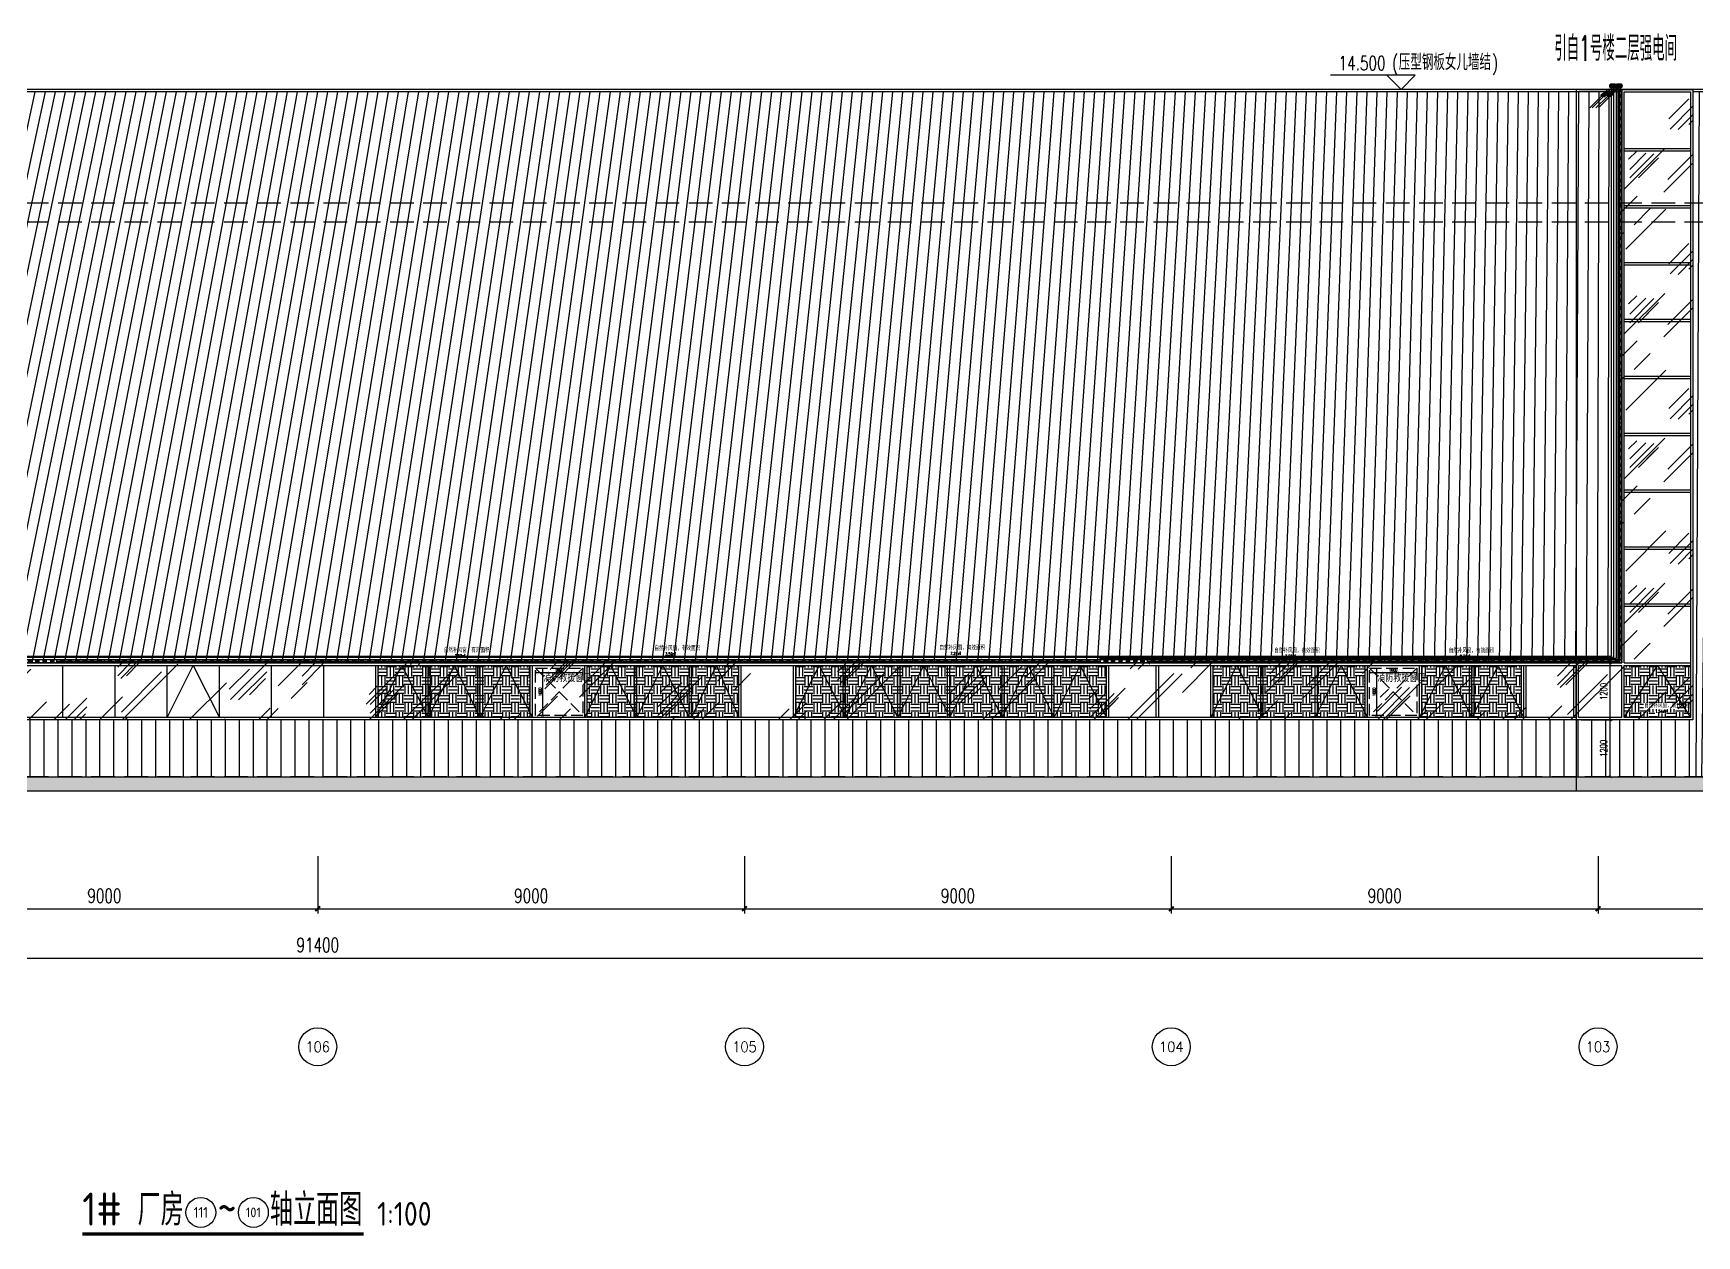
# Model space of a CAD drawing. Extents: x -2377130 to 293730, y -2 to 754590.
# Drawn here: x -1944505 to -1909425, y 507556 to 532921 of the extents above; entities that cross this region are included whole.
import ezdxf
from ezdxf.enums import TextEntityAlignment as Align

# ---------------------------------------------------------------- set-up
doc = ezdxf.new("R2010")
doc.units = 0
doc.header["$LTSCALE"] = 1000
doc.header["$MEASUREMENT"] = 0
for name, pattern in [('__DASH', [0.35, 0.25, -0.1]), ('DASH', [0.35, 0.25, -0.1]), ('DOTE', [2.4200000000000004, 2, -0.2, 0.02, -0.2])]:
    doc.linetypes.add(name, pattern=pattern)
doc.layers.get('Defpoints').update_dxf_attribs({"color": 210})
doc.layers.add('.灯具', color=3, linetype='Continuous', lineweight=25)
doc.layers.add('A-WALL-HATCH', color=8, linetype='Continuous', lineweight=13)
for name, color, linetype in [('A-AXIS-D', 1, 'Continuous'), ('A-AXIS-DOTE', 14, 'DOTE'), ('A-AXIS-DP', 126, 'Continuous'), ('A-HATCH-2', 251, 'Continuous'), ('A-LIN-V', 9, 'Continuous'), ('A-SFCE', 30, 'Continuous'), ('A-WINDOW', 140, 'Continuous'), ('AS-WALL', 40, 'Continuous'), ('DIM-照明', 3, 'Continuous'), ('DIM_ELEV', 3, 'Continuous'), ('DIM_SYMB', 3, 'Continuous'), ('EQUIP-照明', 3, 'Continuous'), ('LWIRE', 4, 'Continuous'), ('PUB_DIM', 3, 'Continuous'), ('PUB_TEXT', 7, 'Continuous'), ('SPACE', 7, 'Continuous'), ('SPACE_HATCH', 8, 'Continuous'), ('建-文字', 7, 'Continuous')]:
    doc.layers.add(name, color=color, linetype=linetype)
doc.styles.add('_TCH_AXIS', font='COMPLEX', dxfattribs={"bigfont": 'GBCBIG'})
doc.styles.add('_TCH_DIM', font='SIMPLEX', dxfattribs={"bigfont": 'GBCBIG'})
doc.styles.add('_TCH_DIM_T3', font='SIMPLEX', dxfattribs={"width": 0.7058823529411765, "bigfont": 'GBCBIG'})
doc.styles.add('_TCH_SPACE', font='SIMPLEX', dxfattribs={"height": 5, "bigfont": 'GBCBIG'})
doc.styles.add('_TEL_DIM', font='SIMPLEX', dxfattribs={"width": 0.8, "height": 3.5, "bigfont": 'HZTXT'})
doc.styles.add('A-STANDARD', font='SIMPLEX', dxfattribs={"bigfont": 'GBCBIG'})
doc.styles.get("Standard").update_dxf_attribs({"font": 'gbenor.shx', "bigfont": 'gbcbig.shx'})
doc.dimstyles.new('_TCH_ARCH&&100', dxfattribs={"dimtxt": 297.5, "dimasz": 100, "dimexe": 100, "dimexo": 100, "dimgap": 126.25, "dimtad": 1, "dimdec": 0, "dimzin": 0, "dimdsep": 46, "dimtxsty": '_TCH_DIM_T3', "dimblk": 'ARCHTICK', "dimcen": 0.09, "dimclrt": 7, "dimazin": 2, "dimtfac": 1, "dimtdec": 0, "dimtix": 1, "dimtmove": 2, "dimatfit": 3, "dimfxl": 0, "dimtolj": 1, "dimtzin": 0, "dimarcsym": 0})
doc.dimstyles.new('_TCH_ARCH&&20', dxfattribs={"dimtxt": 59.5, "dimasz": 20, "dimexe": 20, "dimexo": 20, "dimgap": 25.25, "dimtad": 1, "dimdec": 0, "dimzin": 0, "dimdsep": 46, "dimtxsty": '_TCH_DIM_T3', "dimblk": 'ARCHTICK', "dimcen": 0.09, "dimclrt": 7, "dimazin": 2, "dimtfac": 1, "dimtdec": 0, "dimtix": 1, "dimtmove": 2, "dimatfit": 3, "dimfxl": 0, "dimtolj": 1, "dimtzin": 0, "dimarcsym": 0})
doc.dimstyles.new('_TCH_ARCH&&50', dxfattribs={"dimtxt": 148.75, "dimasz": 50, "dimexe": 50, "dimexo": 50, "dimgap": 63.12500000000001, "dimtad": 1, "dimdec": 0, "dimzin": 0, "dimdsep": 46, "dimtxsty": '_TCH_DIM_T3', "dimblk": 'ARCHTICK', "dimcen": 0.09, "dimclrt": 7, "dimazin": 2, "dimtfac": 1, "dimtdec": 0, "dimtix": 1, "dimtmove": 2, "dimatfit": 3, "dimfxl": 0, "dimtolj": 1, "dimtzin": 0, "dimarcsym": 0})
pattern_1 = [(0, (0, 0), (187.5, 187.5), [187.5, -187.5]), (0, (0, 70.3125), (187.5, 187.5), [187.5, -187.5]), (0, (0, 140.625), (187.5, 187.5), [187.5, -187.5]), (90, (23.4375, 164.0625), (-187.5, 187.5), [187.5, -187.5]), (90, (93.75, 164.0625), (-187.5, 187.5), [187.5, -187.5]), (90, (164.0625, 164.0625), (-187.5, 187.5), [187.5, -187.5])]

# ---------------------------------------------------------------- blocks, each defined once
blk = doc.blocks.new('_ArchTick')
at = {"color": 0, "linetype": 'ByBlock', "const_width": 0.4}
blk.add_lwpolyline([(-0.5, -0.5), (0.5, 0.5)], dxfattribs=at)
blk = doc.blocks.new('*D596')
at = {"layer": 'Defpoints', "color": 0}
for p in [(74221.80499686534, -10680.46465537779), (75221.80499686545, -10680.46465537779), (75221.80499686545, -10753.76423470485)]:
    blk.add_point(p, dxfattribs=at)
at = {"layer": 'PUB_DIM', "color": 0, "lineweight": -2}
for p, q in [((74221.80499686534, -10700.46465537779), (74221.80499686534, -10773.76423470485)), ((74221.80499686534, -10753.76423470485), (75221.80499686545, -10753.76423470485)), ((75221.80499686545, -10700.46465537779), (75221.80499686545, -10773.76423470485))]:
    blk.add_line(p, q, dxfattribs=at)
at = {"layer": 'PUB_DIM', "color": 0, "lineweight": -2, "xscale": 20, "yscale": 20, "zscale": 20, "rotation": 180}
blk.add_blockref('_ArchTick', (74221.80499686534, -10753.76423470485), dxfattribs=at)
at = {"layer": 'PUB_DIM', "color": 0, "lineweight": -2, "xscale": 20, "yscale": 20, "zscale": 20}
blk.add_blockref('_ArchTick', (75221.80499686545, -10753.76423470485), dxfattribs=at)
at = {"layer": 'PUB_DIM', "color": 7, "insert": (74721.8049968654, -10698.76423470485), "char_height": 59.5, "attachment_point": 5, "style": '_TCH_DIM_T3'}
blk.add_mtext('\\A1;1000', dxfattribs=at)
blk = doc.blocks.new('*D597')
at = {"layer": 'Defpoints', "color": 0}
for p in [(74323.0209562667, -10659.13845430536), (74374.43171621533, -10659.13845430536), (74323.0209562667, -11659.13845430513)]:
    blk.add_point(p, dxfattribs=at)
at = {"layer": 'PUB_DIM', "color": 0, "lineweight": -2}
for p, q in [((74343.0209562667, -10659.13845430536), (74394.43171621533, -10659.13845430536)), ((74374.43171621533, -11659.13845430513), (74374.43171621533, -10659.13845430536)), ((74343.0209562667, -11659.13845430513), (74394.43171621533, -11659.13845430513))]:
    blk.add_line(p, q, dxfattribs=at)
at = {"layer": 'PUB_DIM', "color": 0, "lineweight": -2, "xscale": 20, "yscale": 20, "zscale": 20}
for p, rotation in [((74374.43171621533, -10659.13845430536), 90), ((74374.43171621533, -11659.13845430513), 270)]:
    blk.add_blockref('_ArchTick', p, dxfattribs=dict(at, rotation=rotation))
at = {"layer": 'PUB_DIM', "color": 7, "insert": (74319.43171621532, -11159.13845430526), "char_height": 59.5, "attachment_point": 5, "rotation": 90, "style": '_TCH_DIM_T3'}
blk.add_mtext('\\A1;1000', dxfattribs=at)
blk = doc.blocks.new('*D478')
at = {"layer": 'A-AXIS-D', "color": 0, "lineweight": -2}
for p, q in [((-1911504.999996185, 515560), (-1911504.999996185, 514353.3764944365)), ((-1902504.999996185, 515560), (-1902504.999996185, 514353.3764944365)), ((-1911504.999996185, 514453.3764944365), (-1902504.999996185, 514453.3764944365))]:
    blk.add_line(p, q, dxfattribs=at)
at = {"layer": 'Defpoints', "color": 0}
for p in [(-1911504.999996185, 515660), (-1902504.999996185, 515660), (-1902504.999996185, 514453.3764944365)]:
    blk.add_point(p, dxfattribs=at)
at = {"layer": 'A-AXIS-D', "color": 0, "lineweight": -2, "xscale": 100, "yscale": 100, "zscale": 100, "rotation": 180}
blk.add_blockref('_ArchTick', (-1911504.999996185, 514453.3764944365), dxfattribs=at)
at = {"layer": 'A-AXIS-D', "color": 0, "lineweight": -2, "xscale": 100, "yscale": 100, "zscale": 100}
blk.add_blockref('_ArchTick', (-1902504.999996185, 514453.3764944365), dxfattribs=at)
at = {"layer": 'A-AXIS-D', "color": 7, "insert": (-1907004.999996185, 514728.3764944365), "char_height": 297.5, "attachment_point": 5, "style": '_TCH_DIM_T3'}
blk.add_mtext('\\A1;9000', dxfattribs=at)
blk = doc.blocks.new('*D477')
at = {"layer": 'A-AXIS-D', "color": 0, "lineweight": -2}
for p, q in [((-1920504.999996185, 515560), (-1920504.999996185, 514353.3764944365)), ((-1911504.999996185, 515560), (-1911504.999996185, 514353.3764944365)), ((-1920504.999996185, 514453.3764944365), (-1911504.999996185, 514453.3764944365))]:
    blk.add_line(p, q, dxfattribs=at)
at = {"layer": 'Defpoints', "color": 0}
for p in [(-1920504.999996185, 515660), (-1911504.999996185, 515660), (-1911504.999996185, 514453.3764944365)]:
    blk.add_point(p, dxfattribs=at)
at = {"layer": 'A-AXIS-D', "color": 0, "lineweight": -2, "xscale": 100, "yscale": 100, "zscale": 100, "rotation": 180}
blk.add_blockref('_ArchTick', (-1920504.999996185, 514453.3764944365), dxfattribs=at)
at = {"layer": 'A-AXIS-D', "color": 0, "lineweight": -2, "xscale": 100, "yscale": 100, "zscale": 100}
blk.add_blockref('_ArchTick', (-1911504.999996185, 514453.3764944365), dxfattribs=at)
at = {"layer": 'A-AXIS-D', "color": 7, "insert": (-1916004.999996185, 514728.3764944365), "char_height": 297.5, "attachment_point": 5, "style": '_TCH_DIM_T3'}
blk.add_mtext('\\A1;9000', dxfattribs=at)
blk = doc.blocks.new('*D476')
at = {"layer": 'A-AXIS-D', "color": 0, "lineweight": -2}
for p, q in [((-1929504.999996184, 515560), (-1929504.999996184, 514353.3764944365)), ((-1920504.999996185, 515560), (-1920504.999996185, 514353.3764944365)), ((-1929504.999996184, 514453.3764944365), (-1920504.999996185, 514453.3764944365))]:
    blk.add_line(p, q, dxfattribs=at)
at = {"layer": 'Defpoints', "color": 0}
for p in [(-1929504.999996184, 515660), (-1920504.999996185, 515660), (-1920504.999996185, 514453.3764944365)]:
    blk.add_point(p, dxfattribs=at)
at = {"layer": 'A-AXIS-D', "color": 0, "lineweight": -2, "xscale": 100, "yscale": 100, "zscale": 100, "rotation": 180}
blk.add_blockref('_ArchTick', (-1929504.999996184, 514453.3764944365), dxfattribs=at)
at = {"layer": 'A-AXIS-D', "color": 0, "lineweight": -2, "xscale": 100, "yscale": 100, "zscale": 100}
blk.add_blockref('_ArchTick', (-1920504.999996185, 514453.3764944365), dxfattribs=at)
at = {"layer": 'A-AXIS-D', "color": 7, "insert": (-1925004.999996184, 514728.3764944365), "char_height": 297.5, "attachment_point": 5, "style": '_TCH_DIM_T3'}
blk.add_mtext('\\A1;9000', dxfattribs=at)
blk = doc.blocks.new('*D475')
at = {"layer": 'A-AXIS-D', "color": 0, "lineweight": -2}
for p, q in [((-1938504.999996185, 515560), (-1938504.999996185, 514353.3764944365)), ((-1929504.999996184, 515560), (-1929504.999996184, 514353.3764944365)), ((-1938504.999996185, 514453.3764944365), (-1929504.999996184, 514453.3764944365))]:
    blk.add_line(p, q, dxfattribs=at)
at = {"layer": 'Defpoints', "color": 0}
for p in [(-1938504.999996185, 515660), (-1929504.999996184, 515660), (-1929504.999996184, 514453.3764944365)]:
    blk.add_point(p, dxfattribs=at)
at = {"layer": 'A-AXIS-D', "color": 0, "lineweight": -2, "xscale": 100, "yscale": 100, "zscale": 100, "rotation": 180}
blk.add_blockref('_ArchTick', (-1938504.999996185, 514453.3764944365), dxfattribs=at)
at = {"layer": 'A-AXIS-D', "color": 0, "lineweight": -2, "xscale": 100, "yscale": 100, "zscale": 100}
blk.add_blockref('_ArchTick', (-1929504.999996184, 514453.3764944365), dxfattribs=at)
at = {"layer": 'A-AXIS-D', "color": 7, "insert": (-1934004.999996185, 514728.3764944365), "char_height": 297.5, "attachment_point": 5, "style": '_TCH_DIM_T3'}
blk.add_mtext('\\A1;9000', dxfattribs=at)
blk = doc.blocks.new('*D474')
at = {"layer": 'A-AXIS-D', "color": 0, "lineweight": -2}
for p, q in [((-1947504.999996185, 515560), (-1947504.999996185, 514353.3764944365)), ((-1938504.999996185, 515560), (-1938504.999996185, 514353.3764944365)), ((-1947504.999996185, 514453.3764944365), (-1938504.999996185, 514453.3764944365))]:
    blk.add_line(p, q, dxfattribs=at)
at = {"layer": 'Defpoints', "color": 0}
for p in [(-1947504.999996185, 515660), (-1938504.999996185, 515660), (-1938504.999996185, 514453.3764944365)]:
    blk.add_point(p, dxfattribs=at)
at = {"layer": 'A-AXIS-D', "color": 0, "lineweight": -2, "xscale": 100, "yscale": 100, "zscale": 100, "rotation": 180}
blk.add_blockref('_ArchTick', (-1947504.999996185, 514453.3764944365), dxfattribs=at)
at = {"layer": 'A-AXIS-D', "color": 0, "lineweight": -2, "xscale": 100, "yscale": 100, "zscale": 100}
blk.add_blockref('_ArchTick', (-1938504.999996185, 514453.3764944365), dxfattribs=at)
at = {"layer": 'A-AXIS-D', "color": 7, "insert": (-1943004.999996185, 514728.3764944365), "char_height": 297.5, "attachment_point": 5, "style": '_TCH_DIM_T3'}
blk.add_mtext('\\A1;9000', dxfattribs=at)
blk = doc.blocks.new('*D468')
at = {"layer": 'A-AXIS-D', "color": 0, "lineweight": -2}
for p, q in [((-1984204.999995864, 515146.0532883788), (-1984204.999995864, 513313.3764944365)), ((-1892805.00000002, 515146.0532883788), (-1892805.00000002, 513313.3764944365)), ((-1984204.999995864, 513413.3764944365), (-1892805.00000002, 513413.3764944365))]:
    blk.add_line(p, q, dxfattribs=at)
at = {"layer": 'Defpoints', "color": 0}
for p in [(-1984204.999995864, 515246.0532883788), (-1892805.00000002, 515246.0532883788), (-1892805.00000002, 513413.3764944365)]:
    blk.add_point(p, dxfattribs=at)
at = {"layer": 'A-AXIS-D', "color": 0, "lineweight": -2, "xscale": 100, "yscale": 100, "zscale": 100, "rotation": 180}
blk.add_blockref('_ArchTick', (-1984204.999995864, 513413.3764944365), dxfattribs=at)
at = {"layer": 'A-AXIS-D', "color": 0, "lineweight": -2, "xscale": 100, "yscale": 100, "zscale": 100}
blk.add_blockref('_ArchTick', (-1892805.00000002, 513413.3764944365), dxfattribs=at)
at = {"layer": 'A-AXIS-D', "color": 7, "insert": (-1938504.999997942, 513688.3764944365), "char_height": 297.5, "attachment_point": 5, "style": '_TCH_DIM_T3'}
blk.add_mtext('\\A1;91400', dxfattribs=at)
blk = doc.blocks.new('*D437')
at = {"layer": 'A-AXIS-DP', "color": 0, "lineweight": -2}
for p, q in [((-1911865.000000001, 519637.4520265258), (-1911200.000000002, 519637.4520265258)), ((-1911250.000000002, 518437.4520265248), (-1911250.000000002, 519637.4520265258)), ((-1911865.000000001, 518437.4520265248), (-1911200.000000002, 518437.4520265248))]:
    blk.add_line(p, q, dxfattribs=at)
at = {"layer": 'Defpoints', "color": 0}
for p in [(-1911915.000000001, 519637.4520265258), (-1911250.000000002, 519637.4520265258), (-1911915.000000001, 518437.4520265248)]:
    blk.add_point(p, dxfattribs=at)
at = {"layer": 'A-AXIS-DP', "color": 0, "lineweight": -2, "xscale": 50, "yscale": 50, "zscale": 50}
for p, rotation in [((-1911250.000000002, 519637.4520265258), 90), ((-1911250.000000002, 518437.4520265248), 270)]:
    blk.add_blockref('_ArchTick', p, dxfattribs=dict(at, rotation=rotation))
at = {"layer": 'A-AXIS-DP', "color": 7, "insert": (-1911387.500000001, 519037.4520265257), "char_height": 148.75, "attachment_point": 5, "rotation": 90, "style": '_TCH_DIM_T3'}
blk.add_mtext('\\A1;1200', dxfattribs=at)
blk = doc.blocks.new('*D436')
at = {"layer": 'A-AXIS-DP', "color": 0, "lineweight": -2}
for p, q in [((-1911865.000000001, 518437.4520265248), (-1911200.000000002, 518437.4520265248)), ((-1911250.000000002, 517237.4520265153), (-1911250.000000002, 518437.4520265248)), ((-1911865.000000001, 517237.4520265153), (-1911200.000000002, 517237.4520265153))]:
    blk.add_line(p, q, dxfattribs=at)
at = {"layer": 'Defpoints', "color": 0}
for p in [(-1911915.000000001, 518437.4520265248), (-1911250.000000002, 518437.4520265248), (-1911915.000000001, 517237.4520265153)]:
    blk.add_point(p, dxfattribs=at)
at = {"layer": 'A-AXIS-DP', "color": 0, "lineweight": -2, "xscale": 50, "yscale": 50, "zscale": 50}
for p, rotation in [((-1911250.000000002, 518437.4520265248), 90), ((-1911250.000000002, 517237.4520265153), 270)]:
    blk.add_blockref('_ArchTick', p, dxfattribs=dict(at, rotation=rotation))
at = {"layer": 'A-AXIS-DP', "color": 7, "insert": (-1911387.500000001, 517837.4520265204), "char_height": 148.75, "attachment_point": 5, "rotation": 90, "style": '_TCH_DIM_T3'}
blk.add_mtext('\\A1;1200', dxfattribs=at)
blk = doc.blocks.new('12ZA')
at = {"color": 3}
for p, q in [((11454726.85663225, 202785.6205574225), (11455726.85663225, 202785.6205574225)), ((11454726.85663225, 202711.6205574293), (11454726.85663225, 202785.6205574225)), ((11454811.52315936, 202763.3672511892), (11454870.72315938, 202763.3672511892)), ((11454811.52315936, 202733.7672511803), (11454811.52315936, 202763.3672511892)), ((11454870.72315938, 202763.3672511892), (11454870.72315938, 202733.7672511803)), ((11454968.51640146, 202763.3672511892), (11455027.71640147, 202763.3672511892)), ((11454968.51640146, 202733.7672511803), (11454968.51640146, 202763.3672511892)), ((11455027.71640147, 202763.3672511892), (11455027.71640147, 202733.7672511803)), ((11455125.50964355, 202763.3672511892), (11455184.70964357, 202763.3672511892)), ((11455125.50964355, 202733.7672511803), (11455125.50964355, 202763.3672511892)), ((11455184.70964357, 202763.3672511892), (11455184.70964357, 202733.7672511803)), ((11455282.50288565, 202763.3672511892), (11455341.70288567, 202763.3672511892)), ((11455282.50288565, 202733.7672511803), (11455282.50288565, 202763.3672511892)), ((11455341.70288567, 202763.3672511892), (11455341.70288567, 202733.7672511803)), ((11455439.49612775, 202763.3672511892), (11455498.69612777, 202763.3672511892)), ((11455439.49612775, 202733.7672511803), (11455439.49612775, 202763.3672511892)), ((11455498.69612777, 202763.3672511892), (11455498.69612777, 202733.7672511803)), ((11455596.48936985, 202763.3672511892), (11455655.68936986, 202763.3672511892)), ((11455596.48936985, 202733.7672511803), (11455596.48936985, 202763.3672511892)), ((11455655.68936986, 202763.3672511892), (11455655.68936986, 202733.7672511803)), ((11455726.85663225, 202711.6205574293), (11455726.85663225, 202785.6205574225)), ((11454726.85663225, 202711.6205574293), (11454726.85663225, 202736.6205574234)), ((11455726.85663225, 202711.6205574293), (11454726.85663225, 202711.6205574293)), ((11454870.72315938, 202733.7672511803), (11454811.52315936, 202733.7672511803)), ((11455027.71640147, 202733.7672511803), (11454968.51640146, 202733.7672511803)), ((11455184.70964357, 202733.7672511803), (11455125.50964355, 202733.7672511803)), ((11455341.70288567, 202733.7672511803), (11455282.50288565, 202733.7672511803)), ((11455498.69612777, 202733.7672511803), (11455439.49612775, 202733.7672511803)), ((11455655.68936986, 202733.7672511803), (11455596.48936985, 202733.7672511803)), ((11455726.85663225, 202736.6205574234), (11455726.85663225, 202711.6205574293))]:
    blk.add_line(p, q, dxfattribs=at)
for p in [(11455226.85663231, 202785.6205574371), (11455226.85663231, 202785.6205574371), (11455226.85663225, 202785.6205574225), (11454726.85663231, 202748.6205574259), (11454726.85663231, 202748.6205574259), (11454726.85663225, 202748.6205574259), (11455226.85663231, 202711.6205574147), (11455226.85663231, 202711.6205574147), (11455226.85663225, 202711.6205574293), (11455726.85663231, 202748.6205574259), (11455726.85663225, 202748.6205574257), (11455726.85663225, 202748.6205574257), (11455726.85663231, 202748.6205574259), (11455726.85663225, 202748.6205574259)]:
    blk.add_point(p, dxfattribs=at)
at = {"color": 3, "style": '_TEL_DIM', "flags": 1}
for tag in ['REMARK', 'A']:
    blk.add_attdef(tag, text='', height=0.01, dxfattribs=at).set_placement((11455226.85663231, 202711.6205574147), align=Align.MIDDLE_CENTER)
blk = doc.blocks.new('$equip_U$00000141(SEELE-PC)')
at = {"color": 8}
for p in [(-1, 0), (0, 0.07400000002235174), (0, -0.07400000002235174), (1, -0.02400000000488944)]:
    blk.add_point(p, dxfattribs=at)
at = {"color": 8, "xscale": 0.002, "yscale": 0.002, "zscale": 0.002}
blk.add_blockref('12ZA', (-22910.45371326432, -405.4972411148483), dxfattribs=at)
at = {"color": 7, "style": '_TEL_DIM', "flags": 1}
for tag in ['REMARK', 'A']:
    blk.add_attdef(tag, text='', height=2e-05, dxfattribs=at).set_placement((0, 0), align=Align.MIDDLE_CENTER)
blk = doc.blocks.new('$equip_U$00000080(LAPTOP-0UNQ9FSO)')
at = {"color": 4}
blk.add_blockref('$equip_U$00000141(SEELE-PC)', (0.999999999825377, 0.07400000002235174), dxfattribs=at)
at = {"color": 7, "style": '_TEL_DIM', "flags": 1}
for tag in ['REMARK', 'A']:
    blk.add_attdef(tag, text='', height=2e-05, dxfattribs=at).set_placement((0, 0), align=Align.MIDDLE_CENTER)
blk = doc.blocks.new('$TelecSys$00000081')
for p, q in [((0.1041666666678793, 0.1041666666660603), (0.1041666666678793, 0.1041666666660603)), ((-1.150000000001455, -1.149999999999636), (-0.5499999999992724, -0.5499999999992724)), ((-0.1041666666678793, -0.1041666666660603), (-0.1041666666678793, -0.1041666666660603))]:
    blk.add_line(p, q)
at = {"const_width": 0.1425}
blk.add_lwpolyline([(0.07125000000087311, 0, 1), (-0.07125000000087311, 0, 1)], format="xyb", close=True, dxfattribs=at)
blk.add_solid([(-0.6199999999989814, -0.4799999999995634), (-0.4799999999995634, -0.6200000000008004), (-0.09999999999854481, -0.1000000000003638)])
at = {"width": 0.8, "flags": 9}
blk.add_attdef('A', (0, 0), '', height=2e-05, rotation=180, dxfattribs=at)
blk = doc.blocks.new('紧急救援窗口')
at = {"layer": 'A-LIN-V', "color": 8, "linetype": 'DASH'}
blk.add_lwpolyline([(74221.80499686534, -10659.13845430536), (75221.80499686534, -10659.13845430536), (75221.80499686534, -11659.13845430512), (74221.80499686534, -11659.13845430512)], close=True, dxfattribs=at)
for points in [[(74221.80499686534, -10659.13845430536), (75221.80499686534, -11659.13845430512)], [(75221.80499686534, -10659.13845430536), (74221.80499686534, -11659.13845430512)]]:
    blk.add_lwpolyline(points, dxfattribs=at)
at = {"layer": '建-文字', "color": 8, "style": 'A-STANDARD'}
blk.add_text('消防救援窗口', height=168.7943262411347, dxfattribs=at).set_placement((74385.48576523922, -10947.83563232538))
at = {"layer": 'PUB_DIM', "color": 8}
for p1, p2, distance, picture, middle in [((74221.80499686534, -10680.46465537779), (75221.80499686545, -10680.46465537779), -73.2995793270602, '*D596', (74721.8049968654, -10698.76423470485)), ((74323.02095626667, -11659.13845430512), (74323.02095626667, -10659.13845430536), -51.41075994865969, '*D597', (74319.43171621532, -11159.13845430526))]:
    dim = blk.add_aligned_dim(p1=p1, p2=p2, distance=distance, dimstyle='_TCH_ARCH&&20', dxfattribs=at)
    dim.commit()
    dim.dimension.update_dxf_attribs({"geometry": picture, "text_midpoint": middle})
blk = doc.blocks.new('324343')
at = {"layer": 'SPACE_HATCH'}
h = blk.add_hatch(dxfattribs=at)
h.set_pattern_fill('土壤', color=8, scale=50, style=0)
h.set_pattern_definition(pattern_1)
h.paths.add_polyline_path([(-1934027.275755636, 518487.4520265663), (-1937228.667119012, 518487.4520264475), (-1937228.667118964, 519587.4520265274), (-1934027.275755631, 519587.4520262844)])
h = blk.add_hatch(dxfattribs=at)
h.set_pattern_fill('土壤', color=8, scale=50, style=0)
h.set_pattern_definition(pattern_1)
h.paths.add_polyline_path([(-1929625.420604504, 518487.4520267178), (-1932826.811967881, 518487.4520264476), (-1932826.811967833, 519587.4520265275), (-1929625.4206045, 519587.4520264653)])
h = blk.add_hatch(dxfattribs=at)
h.set_pattern_fill('土壤', color=8, scale=50, style=0)
h.set_pattern_definition(pattern_1)
h.paths.add_polyline_path([(-1921872.174090118, 518487.4520266316), (-1928424.956816813, 518487.4520260505), (-1928424.956816765, 519587.4520267271), (-1921872.174090113, 519587.4520264394)])
h = blk.add_hatch(dxfattribs=at)
h.set_pattern_fill('土壤', color=8, scale=50, style=0)
h.set_pattern_definition(pattern_1)
h.paths.add_polyline_path([(-1916419.855151127, 518487.4520265685), (-1919621.246514489, 518487.4520264478), (-1919621.246514441, 519587.4520265277), (-1916419.855151122, 519587.4520263026)])
h = blk.add_hatch(dxfattribs=at)
h.set_pattern_fill('土壤', color=8, scale=50, style=0)
h.set_pattern_definition(pattern_1)
h.paths.add_polyline_path([(-1915219.391363349, 518487.4520266144), (-1913118.463787756, 518487.4520263888), (-1913118.463787804, 519587.4520266237), (-1915219.391363354, 519587.4520266163)])
h = blk.add_hatch(dxfattribs=at)
h.set_pattern_fill('土壤', color=8, scale=50, style=0)
h.set_pattern_definition(pattern_1)
h.paths.add_polyline_path([(-1909554.999996227, 518487.4520264507), (-1910954.999996189, 518487.4520263863), (-1910954.999996141, 519587.452026522), (-1909554.999996222, 519587.4520265223)])
h.paths.add_polyline_path([(-1910545.234038737, 518663.9999999882), (-1909840.765953631, 518663.9999999882), (-1909840.765953631, 518793.9999999882), (-1910545.234038737, 518793.9999999882)])
h.paths.add_polyline_path([(-1910306.417496184, 518570.7899999882), (-1910080.992496184, 518570.7899999882), (-1910080.992496184, 518654.9649999882), (-1910306.417496184, 518654.9649999882)])
at = {"layer": 'A-WINDOW', "color": 8}
for p, q in [((-1910954.999996184, 530487.4520265259), (-1909554.999996184, 530487.4520265259)), ((-1910954.999996184, 530437.4520265259), (-1909554.999996184, 530437.4520265259)), ((-1910954.999996184, 529287.4520265259), (-1909554.999996184, 529287.4520265259)), ((-1910954.999996184, 529237.4520265259), (-1909554.999996184, 529237.4520265259)), ((-1910954.999996184, 528087.4520265259), (-1909554.999996184, 528087.4520265259)), ((-1910954.999996184, 528037.4520265259), (-1909554.999996184, 528037.4520265259)), ((-1910954.999996184, 526887.4520265259), (-1909554.999996184, 526887.4520265259)), ((-1910954.999996184, 526837.4520265259), (-1909554.999996184, 526837.4520265259)), ((-1910954.999996184, 525687.4520265259), (-1909554.999996184, 525687.4520265259)), ((-1910954.999996184, 525637.4520265259), (-1909554.999996184, 525637.4520265259)), ((-1910954.999996184, 524487.4520265259), (-1909554.999996184, 524487.4520265259)), ((-1910954.999996184, 524437.4520265259), (-1909554.999996184, 524437.4520265259)), ((-1910954.999996184, 523287.4520265259), (-1909554.999996184, 523287.4520265259)), ((-1910954.999996184, 523237.4520265259), (-1909554.999996184, 523237.4520265259)), ((-1910954.999996184, 522087.4520265259), (-1909554.999996184, 522087.4520265259)), ((-1910954.999996184, 522037.4520265259), (-1909554.999996184, 522037.4520265259)), ((-1910954.999996184, 520887.4520265259), (-1909554.999996184, 520887.4520265259)), ((-1910954.999996184, 520837.4520265259), (-1909554.999996184, 520837.4520265259)), ((-1974097.318072203, 519637.4520265246), (-1911404.99999619, 519637.452026529)), ((-1943881.449845695, 518487.4520265277), (-1943881.449845695, 519587.4520265278)), ((-1942780.986057912, 518487.452026528), (-1942780.986057912, 519587.4520265281)), ((-1941680.522270129, 518487.4520265281), (-1941680.52227013, 519587.4520265282)), ((-1940580.058482347, 518487.4520265284), (-1940580.058482347, 519587.4520265285)), ((-1939479.594694564, 518487.4520265287), (-1939479.594694564, 519587.4520265288)), ((-1938379.130906781, 518487.4520265289), (-1938379.130906782, 519587.4520265291)), ((-1937278.667118999, 518487.4520265292), (-1937278.667118999, 519587.4520265293)), ((-1937228.667118999, 518487.4520265249), (-1937228.667118999, 519587.452026525)), ((-1936228.203331216, 518487.4520265251), (-1936228.203331216, 519587.4520265252)), ((-1936178.203331216, 518487.4520265294), (-1936178.203331216, 519587.4520265295)), ((-1936128.203331216, 518487.4520265251), (-1936128.203331216, 519587.4520265252)), ((-1935127.739543434, 518487.4520265249), (-1935127.739543434, 519587.452026525)), ((-1935077.739543433, 518487.4520265296), (-1935077.739543434, 519587.4520265298)), ((-1935027.739543434, 518487.452026525), (-1935027.739543434, 519587.4520265251)), ((-1934027.275755651, 518487.4520265252), (-1934027.275755651, 519587.4520265253)), ((-1933977.275755651, 518487.4520265299), (-1933977.275755651, 519587.45202653)), ((-1932876.811967868, 518487.4520265301), (-1932876.811967869, 519587.4520265302)), ((-1932826.811967868, 518487.452026525), (-1932826.811967869, 519587.4520265252)), ((-1931826.348180086, 518487.4520265252), (-1931826.348180086, 519587.4520265253)), ((-1931776.348180086, 518487.4520265303), (-1931776.348180086, 519587.4520265304)), ((-1930675.884392303, 518487.4520265305), (-1930675.884392303, 519587.4520265306)), ((-1930625.884392303, 518487.4520265306), (-1930625.884392303, 519587.4520265308)), ((-1929625.42060452, 518487.4520265308), (-1929625.420604521, 519587.4520265309)), ((-1929575.42060452, 518487.4520265308), (-1929575.42060452, 519587.4520265309)), ((-1928474.956816738, 518487.452026531), (-1928474.956816738, 519587.4520265311)), ((-1928424.956816738, 518487.4520265251), (-1928424.956816738, 519587.4520265252)), ((-1927424.493028955, 518487.4520265253), (-1927424.493028955, 519587.4520265254)), ((-1927374.493028955, 518487.4520265313), (-1927374.493028955, 519587.4520265314)), ((-1926274.029241172, 518487.4520265315), (-1926274.029241173, 519587.4520265316)), ((-1926224.029241172, 518487.4520265251), (-1926224.029241173, 519587.4520265252)), ((-1925223.56545339, 518487.4520265253), (-1925223.56545339, 519587.4520265254)), ((-1925173.56545339, 518487.4520265317), (-1925173.56545339, 519587.4520265318)), ((-1924073.101665607, 518487.452026532), (-1924073.101665607, 519587.4520265321)), ((-1924023.101665607, 518487.4520265252), (-1924023.101665607, 519587.4520265253)), ((-1923022.637877824, 518487.4520265253), (-1923022.637877825, 519587.4520265255)), ((-1922972.637877824, 518487.4520265322), (-1922972.637877825, 519587.4520265323)), ((-1921872.174090042, 518487.4520265324), (-1921872.174090042, 519587.4520265325)), ((-1921822.174090042, 518487.4520265252), (-1921822.174090042, 519587.4520265253)), ((-1920821.710302259, 518487.4520265254), (-1920821.710302259, 519587.4520265255)), ((-1920771.710302259, 518487.4520265326), (-1920771.710302259, 519587.4520265327)), ((-1919671.246514476, 518487.4520265328), (-1919671.246514477, 519587.4520265329)), ((-1919621.246514476, 518487.4520265252), (-1919621.246514477, 519587.4520265253)), ((-1918620.782726694, 518487.4520265254), (-1918620.782726694, 519587.4520265255)), ((-1918570.782726694, 518487.4520265331), (-1918570.782726694, 519587.4520265332)), ((-1917470.318938911, 518487.4520265333), (-1917470.318938911, 519587.4520265334)), ((-1917420.318938911, 518487.4520265334), (-1917420.318938911, 519587.4520265335)), ((-1916419.855151128, 518487.4520265336), (-1916419.855151129, 519587.4520265337)), ((-1916369.855151128, 518487.4520265336), (-1916369.855151129, 519587.4520265337)), ((-1915269.391363346, 518487.4520265338), (-1915269.391363346, 519587.452026534)), ((-1915219.391363346, 518487.4520265338), (-1915219.391363346, 519587.452026534)), ((-1914218.927575563, 518487.452026534), (-1914218.927575563, 519587.4520265341)), ((-1914168.927575563, 518487.452026534), (-1914168.927575563, 519587.4520265341)), ((-1914118.927575563, 518487.452026534), (-1914118.927575563, 519587.4520265341)), ((-1913118.46378778, 518487.4520265343), (-1913118.463787781, 519587.4520265344)), ((-1913068.46378778, 518487.4520265343), (-1913068.463787781, 519587.4520265344)), ((-1913018.46378778, 518487.4520265343), (-1913018.46378778, 519587.4520265344)), ((-1912018, 518487.452026534), (-1912018, 519587.4520265341)), ((-1911967.999996184, 519637.4520265259), (-1911004.999996185, 519637.4520265258)), ((-1911967.999996184, 519587.4520265256), (-1911967.999996184, 518487.4520265246)), ((-1911967.999999998, 518487.4520265345), (-1911967.999999998, 519587.4520265347)), ((-1911917.999996184, 519587.4520265259), (-1911004.999996184, 519587.4520265259)), ((-1911917.999996185, 518487.4520265121), (-1911917.999996184, 519587.4520265259)), ((-1910954.999996184, 519637.4520265259), (-1909554.999996184, 519637.4520265259)), ((-1910954.999996184, 519587.4520265259), (-1909554.999996184, 519587.4520265259)), ((-1911004.999996184, 518487.4520265121), (-1911917.999996185, 518487.4520265121)), ((-1910054.999999989, 518487.4520265121), (-1910954.999996184, 518487.4520265121)), ((-1909504.999996184, 518437.452026528), (-1970292.580752476, 518437.4520265246))]:
    blk.add_line(p, q, dxfattribs=at)
for points in [[(-1911004.999996184, 519637.4520265258), (-1911004.999996184, 531737.452026512), (-1909504.999996184, 531737.452026512), (-1909504.999996184, 518437.4520265279), (-1911004.999996184, 518437.4520265279)], [(-1910954.999996184, 519637.4520265259), (-1910954.999996184, 531687.452026512), (-1909554.999996184, 531687.452026512), (-1909554.999996184, 519637.4520265259)], [(-1970342.580752476, 518487.4520265246), (-1970342.580752476, 517287.4520265145), (-1974047.318072203, 517287.4520265145), (-1974047.318072203, 519587.4520265246), (-1911967.999996184, 519587.4520265256)], [(-1941680.522270129, 518487.4520265248), (-1941133.970758825, 519587.4520265246), (-1940580.058482346, 518487.452026525)], [(-1937278.667118998, 518487.4520265248), (-1936732.115607694, 519587.4520265246), (-1936178.203331216, 518487.4520265251)], [(-1935077.739543434, 518487.4520265248), (-1935624.291054738, 519587.4520265246), (-1936178.203331217, 518487.4520265251)], [(-1935077.739543433, 518487.4520265249), (-1934531.188032129, 519587.4520265247), (-1933977.275755651, 518487.4520265252)], [(-1932876.811967868, 518487.4520265249), (-1932330.260456564, 519587.4520265248), (-1931776.348180085, 518487.4520265252)], [(-1931776.348180089, 518487.452026536), (-1931229.796668785, 519587.4520265359), (-1930675.884392306, 518487.4520265363)], [(-1930625.884392303, 518487.4520265309), (-1930100, 519587.4520265253), (-1929625.420604524, 518487.4520265311)], [(-1928474.956816738, 518487.452026525), (-1927928.405305434, 519587.4520265248), (-1927374.493028955, 518487.4520265253)], [(-1927374.493028955, 518487.4520265248), (-1926827.941517651, 519587.4520265246), (-1926274.029241172, 518487.4520265251)], [(-1926274.029241172, 518487.452026525), (-1925727.477729868, 519587.4520265248), (-1925173.565453389, 518487.4520265253)], [(-1925173.565453389, 518487.4520265253), (-1924627.013942085, 519587.4520265251), (-1924073.101665607, 518487.4520265256)], [(-1924073.101665607, 518487.452026525), (-1923526.550154303, 519587.4520265249), (-1922972.637877824, 518487.4520265253)], [(-1922972.637877824, 518487.4520265252), (-1922426.08636652, 519587.452026525), (-1921872.174090042, 518487.4520265255)], [(-1919671.246514476, 518487.4520265148), (-1919124.695003172, 519587.4520265146), (-1918570.782726693, 518487.4520265151)], [(-1917470.318938911, 518487.4520265252), (-1916923.767427607, 519587.452026525), (-1916369.855151128, 518487.4520265255)], [(-1915269.391363346, 518487.4520265157), (-1914722.839852042, 519587.4520265156), (-1914168.927575563, 518487.452026516)], [(-1913068.463787781, 518487.4520265157), (-1913615.015299085, 519587.4520265156), (-1914168.927575564, 518487.452026516)], [(-1911004.999996184, 518487.4520265121), (-1911004.999996184, 519587.4520265259)], [(-1909554.999996184, 519637.4520265259), (-1909554.999996184, 518487.4520265279), (-1910954.999996184, 518487.4520265279), (-1910954.999996184, 519587.4520265259)], [(-1910954.999996184, 518487.4520265279), (-1910954.999996184, 519587.4520265259)], [(-1910954.759041493, 518487.4520265121), (-1910254.999996184, 519587.4520265259), (-1909554.999996184, 518487.4520265279)], [(-1911967.999996184, 518487.4520265246), (-1970292.580752476, 518487.4520265246)]]:
    blk.add_lwpolyline(points, dxfattribs=at)
at = {"layer": 'A-SFCE', "color": 8}
for p in [(-2008135.108347794, 530187.8356323321), (-1990547.223955489, 530187.8356323368)]:
    blk.add_blockref('紧急救援窗口', p, dxfattribs=at)
at = {"layer": 'SPACE', "color": 8, "style": '_TCH_SPACE'}
for p in [(-1935847.234042553, 519860), (-1931407.234042553, 519900), (-1925397.234042553, 519910), (-1918337.234042553, 519850), (-1914657.234042553, 519850), (-1910532.234038737, 518689.9999999882)]:
    blk.add_text('自然补风窗，有效面积', height=96.45390070921985, dxfattribs=at).set_placement(p)
at = {"layer": 'SPACE', "color": 8, "style": '_TCH_SPACE', "width": 0.7058823529411765}
for s, height, p in [('3.52m', 59.5, (-1935617, 519757.625)), ('2', 29.75, (-1935417, 519792.625)), ('3.52m', 59.5, (-1931177, 519797.625)), ('2', 29.75, (-1930977, 519832.625)), ('7.21m', 59.5, (-1925163, 519807.625)), ('2', 29.75, (-1924971, 519842.625)), ('3.52m', 59.5, (-1918107, 519747.625)), ('2', 29.75, (-1917907, 519782.625)), ('2.31m', 59.5, (-1914423, 519747.625)), ('2', 29.75, (-1914231, 519782.625)), ('1.54m', 59.5, (-1910297.999996184, 518587.6249999882)), ('2', 29.75, (-1910105.999996184, 518622.6249999882))]:
    blk.add_text(s, height=height, dxfattribs=at).set_placement(p)

msp = doc.modelspace()

# ---------------------------------------------------------------- hatches: boundary and pattern name
at = {"layer": 'A-HATCH-2'}
h = msp.add_hatch(dxfattribs=at)
h.set_pattern_fill('ANSI31', color=8, scale=150, angle=45)
h.set_pattern_definition([(90, (-40600465371, -3384804562.000004), (-238.125, -1.848892746611746e-30), [])])
h.paths.add_polyline_path([(-1979397.318072203, 520367.4520265144), (-1979397.318072203, 520867.4520265145), (-1977997.318072204, 520867.4520265144), (-1977997.318072204, 520367.4520265144)])
h.paths.add_polyline_path([(-1979397.318072203, 520367.4520265144), (-1979397.318072203, 520867.4520265145), (-1977997.318072204, 520867.4520265144), (-1977997.318072204, 520367.4520265144)])
h.paths.add_polyline_path([(-1979447.318072204, 520317.4520265144), (-1979447.318072203, 520917.4520265143), (-1977947.318072203, 520917.4520265143), (-1977947.318072203, 520317.4520265145)])
h.paths.add_polyline_path([(-1984205.000000001, 517237.4520265143), (-1974097.587000372, 517237.4520265145), (-1974097.587000372, 519637.452026525), (-1911004.999996184, 519637.452026525), (-1911004.999996184, 531687.4520265154), (-1984205.000000001, 531687.4520265154)])
h = msp.add_hatch(dxfattribs=at)
h.set_pattern_fill('ANSI31', color=8, scale=150, angle=45)
h.set_pattern_definition([(90, (-40600450491, -3384804562.000004), (-238.125, -1.848892746611746e-30), [])])
h.paths.add_polyline_path([(-1909504.999996184, 517237.4520265152), (-1892904.999995966, 517237.4520265152), (-1892904.999995966, 531687.4520265154), (-1909504.999996185, 531687.4520265154)])
h = msp.add_hatch(dxfattribs=at)
h.set_pattern_fill('ANSI31', color=8, scale=150, angle=45)
h.set_pattern_definition([(90, (-40600469991, -3384804562.000004), (-238.125, -1.848892746611746e-30), [])])
h.paths.add_polyline_path([(-1970200.262676458, 517237.4520265144), (-1909504.999996185, 517237.4520265151), (-1909504.999996185, 518437.4520265246), (-1970200.262676458, 518437.4520265196)])
h = msp.add_hatch(dxfattribs=at)
h.set_pattern_fill('ANSI38', color=8, scale=150)
h.set_pattern_definition([(45, (0, 0), (-168.3798022700466, 168.3798022700466), []), (135, (0, 0), (-505.1394068101398, 168.3798022700467), [595.3125, -357.1875])])
h.paths.add_polyline_path([(-1972194.949412339, 517237.4520265145), (-1892804.999995966, 517237.4520265145), (-1892804.999995966, 516937.4520265246), (-1972194.949412339, 516937.4520265246)])
h.paths.add_polyline_path([(-1974097.318072203, 517237.4520265145), (-1984205.000000001, 517237.4520265145), (-1984205.000000001, 516937.4520265246), (-1974097.318072203, 516937.4520265246)])
at = {"layer": 'A-WALL-HATCH'}
h = msp.add_hatch(dxfattribs=at)
h.set_pattern_fill('玻璃2', color=8, scale=200)
h.set_pattern_definition([(45, (240, 120), (0, 3054.701294725886), [1200, -720, 1200, -720, 480, -1046.56314]), (45, (180, 180), (0, 3054.701294725886), [960, -1200, 720, -720, 840, -926.56314]), (45, (180, 360), (0, 3054.701294725886), [720, -1440, 480, -720, 1080, -926.56314]), (45, (360, 180), (0, 3054.701294725886), [720, -1440, 600, -2606.563]), (45, (540, 360), (0, 3054.701294725886), [360, -1800, 240, -2966.563]), (45, (240, 660), (0, 3054.701294725886), [240, -1800, 240, -960, 600, -1526.56314]), (45, (1320, 480), (0, 3054.701294725886), [1200, -1800, 1440, -950.5631400000001]), (45, (1320, 300), (0, 3054.701294725886), [1680, -1200, 1800, -710.56314]), (45, (1620, 540), (0, -3394.112549695429), [1200, -1680, 960, -1526.56314]), (45, (1440, 900), (0, 3054.701294725886), [600, -2400, 720, -1646.56314]), (45, (1800, 720), (0, 3054.701294725886), [480, -2400, 480, -2006.563])])
h.paths.add_polyline_path([(-1911004.999996184, 531737.4520265154), (-1909504.999996184, 531737.4520265154), (-1909504.999996183, 518437.452026528), (-1970292.580752476, 518437.4520265246), (-1970292.580752476, 517237.4520265145), (-1974097.318072203, 517237.4520265145), (-1974097.318072203, 519637.4520265246), (-1911004.999996184, 519637.4520265246)])

# ---------------------------------------------------------------- linework, layer by layer
at = {"layer": 'A-AXIS-D', "color": 8}
for centre in [(-1938506.132683148, 511541.7340812567), (-1929506.132683148, 511541.7340812567), (-1920506.132683148, 511541.7340812567), (-1911506.132683148, 511541.7340812567)]:
    msp.add_circle(centre, 400, dxfattribs=at)
at = {"layer": 'A-AXIS-DOTE', "color": 8, "linetype": '__DASH', "ltscale": 2}
for p, q in [((-1886081.929382368, 531737.4520265154), (-1990280, 531737.4520265152)), ((-1886081.929382368, 529337.4520265154), (-1990280, 529337.4520265154)), ((-1886081.929382368, 528937.4520265154), (-1990280, 528937.4520265154)), ((-1886081.929382368, 517237.4520265153), (-1990280, 517237.4520265143))]:
    msp.add_line(p, q, dxfattribs=at)
at = {"layer": 'A-LIN-V', "color": 8}
for p, q in [((-1892804.999995966, 531737.4520265154), (-1984205.000000001, 531737.4520265154)), ((-1911004.999996184, 531687.4520265154), (-1984205.000000001, 531687.4520265154)), ((-1911968, 531737.4520265154), (-1911968, 516937.4520265246)), ((-1911905, 531737.452026512), (-1910404.999999995, 531737.452026512)), ((-1892804.999995966, 531687.4520265154), (-1909504.999996184, 531687.4520265154)), ((-1910405, 518437.4520265246), (-1965504.999996185, 518437.4520265246)), ((-1984205.000000001, 517237.4520265143), (-1892804.999995966, 517237.4520265153))]:
    msp.add_line(p, q, dxfattribs=at)
at = {"layer": 'AS-WALL', "color": 8}
msp.add_line((-1991340, 516937.4520265246), (-1885110, 516937.4520265246), dxfattribs=at)
at = {"layer": 'DIM-照明', "color": 6}
for points in [[(-1944004.999996178, 519674.4520265387), (-1922004.999996178, 519674.4520265387), (-1922004.999996178, 519740), (-1911120, 519740), (-1911120, 531820)], [(-1921004.999996178, 519674.4520265387), (-1911040, 519674.4520265387), (-1911040, 531819.9999999999)], [(-1969004.999996178, 519680), (-1969004.999996178, 519760), (-1969004.999996178, 519780), (-1911220, 519780), (-1911220, 531810)], [(-1945004.999996178, 519674.4520265423), (-1945004.999996178, 519760), (-1911170, 519760), (-1911170, 531810)]]:
    msp.add_lwpolyline(points, dxfattribs=at)
at = {"layer": 'DIM_ELEV', "color": 8}
for p, q in [((-1915360.070617632, 532037.4520265152), (-1917148.070617632, 532037.4520265152)), ((-1915660.070617632, 531737.4520265152), (-1915960.070617632, 532037.4520265152)), ((-1915660.070617632, 531737.4520265152), (-1915360.070617632, 532037.4520265152)), ((-1914960.070617632, 531737.4520265152), (-1915960.070617632, 531737.4520265152))]:
    msp.add_line(p, q, dxfattribs=at)
at = {"layer": 'DIM_SYMB', "color": 8, "const_width": 70}
msp.add_lwpolyline([(-1943471.434593633, 507591.3389423504), (-1937534.094168101, 507591.3389423504)], dxfattribs=at)
at = {"layer": 'PUB_TEXT', "color": 8}
for centre in [(-1940971.789203562, 508048.5729849036), (-1939863.455870229, 508048.5729849036)]:
    msp.add_circle(centre, 315, dxfattribs=at)

# ---------------------------------------------------------------- block references
at = {"layer": 'A-LIN-V', "color": 8}
msp.add_blockref('324343', (0, 0), dxfattribs=at)
at = {"layer": 'EQUIP-照明', "color": 8, "xscale": 500, "yscale": 500, "zscale": 500, "rotation": 270}
for p in [(-1911078.999996188, 531711.4520265416), (-1911078.999996188, 530711.4520265416), (-1911078.999996188, 529711.4520265416), (-1911078.999996188, 528711.4520265416), (-1911078.999996188, 527711.4520265416), (-1911078.999996188, 526711.4520265416), (-1911078.999996188, 525711.4520265416), (-1911078.999996188, 524711.4520265416), (-1911078.999996188, 523711.4520265414), (-1911078.999996188, 522711.4520265414), (-1911078.999996188, 521711.4520265414), (-1911078.999996188, 520711.4520265414)]:
    msp.add_blockref('$equip_U$00000080(LAPTOP-0UNQ9FSO)', p, dxfattribs=at)
at = {"layer": 'EQUIP-照明', "color": 8, "xscale": 500, "yscale": 500, "zscale": 500}
for p in [(-1945004.999996184, 519637.4520265258), (-1944004.999996184, 519637.4520265258), (-1943004.999996184, 519637.4520265258), (-1942004.999996184, 519637.4520265258), (-1941004.999996184, 519637.4520265258), (-1940004.999996184, 519637.4520265258), (-1939004.999996184, 519637.4520265258), (-1938004.999996184, 519637.4520265258), (-1937004.999996184, 519637.4520265258), (-1936004.999996184, 519637.4520265258), (-1935004.999996184, 519637.4520265258), (-1934004.999996184, 519637.4520265258), (-1933004.999996184, 519637.4520265258), (-1932004.999996184, 519637.4520265258), (-1931004.999996184, 519637.4520265258), (-1930004.999996184, 519637.4520265258), (-1929004.999996184, 519637.4520265258), (-1928004.999996184, 519637.4520265258), (-1927004.999996184, 519637.4520265258), (-1926004.999996184, 519637.4520265258), (-1925004.999996184, 519637.4520265258), (-1924004.999996184, 519637.4520265258), (-1923004.999996184, 519637.4520265258), (-1922004.999996184, 519637.4520265258), (-1921004.999996184, 519637.4520265258), (-1920004.999996184, 519637.4520265258), (-1919004.999996184, 519637.4520265258), (-1918004.999996184, 519637.4520265258), (-1917004.999996184, 519637.4520265258), (-1916004.999996184, 519637.4520265258), (-1915004.999996184, 519637.4520265258), (-1914004.999996184, 519637.4520265258), (-1913004.999996184, 519637.4520265258), (-1912004.999996184, 519637.4520265258)]:
    msp.add_blockref('$equip_U$00000080(LAPTOP-0UNQ9FSO)', p, dxfattribs=at)
at = {"layer": 'LWIRE', "color": 1, "xscale": 400, "yscale": 400, "zscale": 400}
for p in [(-1911220, 531810), (-1911170, 531810), (-1911090, 531810), (-1911040, 531810)]:
    msp.add_blockref('$TelecSys$00000081', p, dxfattribs=at)

# ---------------------------------------------------------------- texts
at = {"layer": '.灯具', "color": 7, "linetype": 'ByBlock', "style": '_TEL_DIM', "width": 0.5}
msp.add_text('引自1号楼二层强电间', height=525, rotation=0.005253344036876707, dxfattribs=at).set_placement((-1912427.500572709, 532339.9456416289))
at = {"layer": 'PUB_TEXT', "color": 8, "style": '_TCH_DIM'}
msp.add_text('压型钢板女儿墙结', height=337.5886524822695, dxfattribs=at).set_placement((-1915708.070617632, 532142.4520265152))
at = {"layer": 'PUB_TEXT', "color": 8, "style": '_TCH_DIM', "width": 0.7058823529411765}
for s, p in [('14.500', (-1916978.070617632, 532142.4520265152)), ('(', (-1915848.070617632, 532142.4520265152)), (')', (-1913742.113170824, 532142.4520265152))]:
    msp.add_text(s, height=297.5, dxfattribs=at).set_placement(p)
at = {"layer": 'PUB_TEXT', "color": 8, "style": '_TCH_AXIS'}
for s, height, p, p2 in [('106', 220.594807204334, (-1938763.493291553, 511431.4366776545), (-1938248.772074743, 511431.4366776545)), ('105', 220.5948072043339, (-1929763.493291553, 511431.4366776545), (-1929248.772074743, 511431.4366776545)), ('104', 213.2198909424051, (-1920765.042550721, 511435.1241357854), (-1920247.222815575, 511435.1241357854)), ('103', 220.5948072043339, (-1911763.493291553, 511431.4366776545), (-1911248.772074743, 511431.4366776545))]:
    msp.add_text(s, height=height, dxfattribs=at).set_placement(p, p2, align=Align.FIT)
at = {"layer": 'PUB_TEXT', "color": 8}
for s, height, p in [('1#', 700, (-1943471.434593633, 507768.5729849036)), ('厂房', 675.177304964539, (-1942304.767926967, 507768.5729849036)), ('轴立面图', 675.177304964539, (-1939513.455870229, 507768.5729849036)), ('~', 700, (-1940621.789203562, 507768.5729849036)), ('1:100', 500, (-1937254.094168101, 507768.5729849036))]:
    msp.add_text(s, height=height, dxfattribs=at).set_placement(p)
for s, height, width, p, p2 in [('111', 226.8, 1.18518518518482, (-1941122.989203562, 507935.1729849036), (-1940820.589203562, 507935.1729849036)), ('101', 204.5328599922172, 1.203248364538526, (-1940022.397926639, 507946.3065549075), (-1939704.513813819, 507946.3065549075))]:
    msp.add_text(s, height=height, dxfattribs=dict(at, width=width)).set_placement(p, p2, align=Align.FIT)

# ---------------------------------------------------------------- dimensions: what is measured, and where the dimension line sits
at = {"layer": 'A-AXIS-D', "color": 8}
for base, p1, p2, picture, middle in [((-1938504.999996185, 514453.3764944365), (-1947504.999996185, 515660), (-1938504.999996185, 515660), '*D474', (-1943004.999996185, 514728.3764944365)), ((-1929504.999996184, 514453.3764944365), (-1938504.999996185, 515660), (-1929504.999996184, 515660), '*D475', (-1934004.999996185, 514728.3764944365)), ((-1920504.999996185, 514453.3764944365), (-1929504.999996184, 515660), (-1920504.999996185, 515660), '*D476', (-1925004.999996184, 514728.3764944365)), ((-1911504.999996185, 514453.3764944365), (-1920504.999996185, 515660), (-1911504.999996185, 515660), '*D477', (-1916004.999996185, 514728.3764944365)), ((-1902504.999996185, 514453.3764944365), (-1911504.999996185, 515660), (-1902504.999996185, 515660), '*D478', (-1907004.999996185, 514728.3764944365)), ((-1892805.00000002, 513413.3764944365), (-1984204.999995864, 515246.0532883788), (-1892805.00000002, 515246.0532883788), '*D468', (-1938504.999997942, 513688.3764944365))]:
    dim = msp.add_linear_dim(base=base, p1=p1, p2=p2, angle=0, dimstyle='_TCH_ARCH&&100', override={"dimgap": 0}, dxfattribs=at)
    dim.commit()
    dim.dimension.update_dxf_attribs({"geometry": picture, "text_midpoint": middle, "dimtype": 161})
at = {"layer": 'A-AXIS-DP', "color": 8}
for p1, p2, picture, middle in [((-1911915, 518437.4520265246), (-1911915, 519637.4520265256), '*D437', (-1911387.500000001, 519037.4520265257)), ((-1911915, 517237.452026515), (-1911915, 518437.4520265246), '*D436', (-1911387.500000001, 517837.4520265204))]:
    dim = msp.add_aligned_dim(p1=p1, p2=p2, distance=-664.9999999979045, dimstyle='_TCH_ARCH&&50', dxfattribs=at)
    dim.commit()
    dim.dimension.update_dxf_attribs({"geometry": picture, "text_midpoint": middle})

doc.saveas('drawing.dxf')
